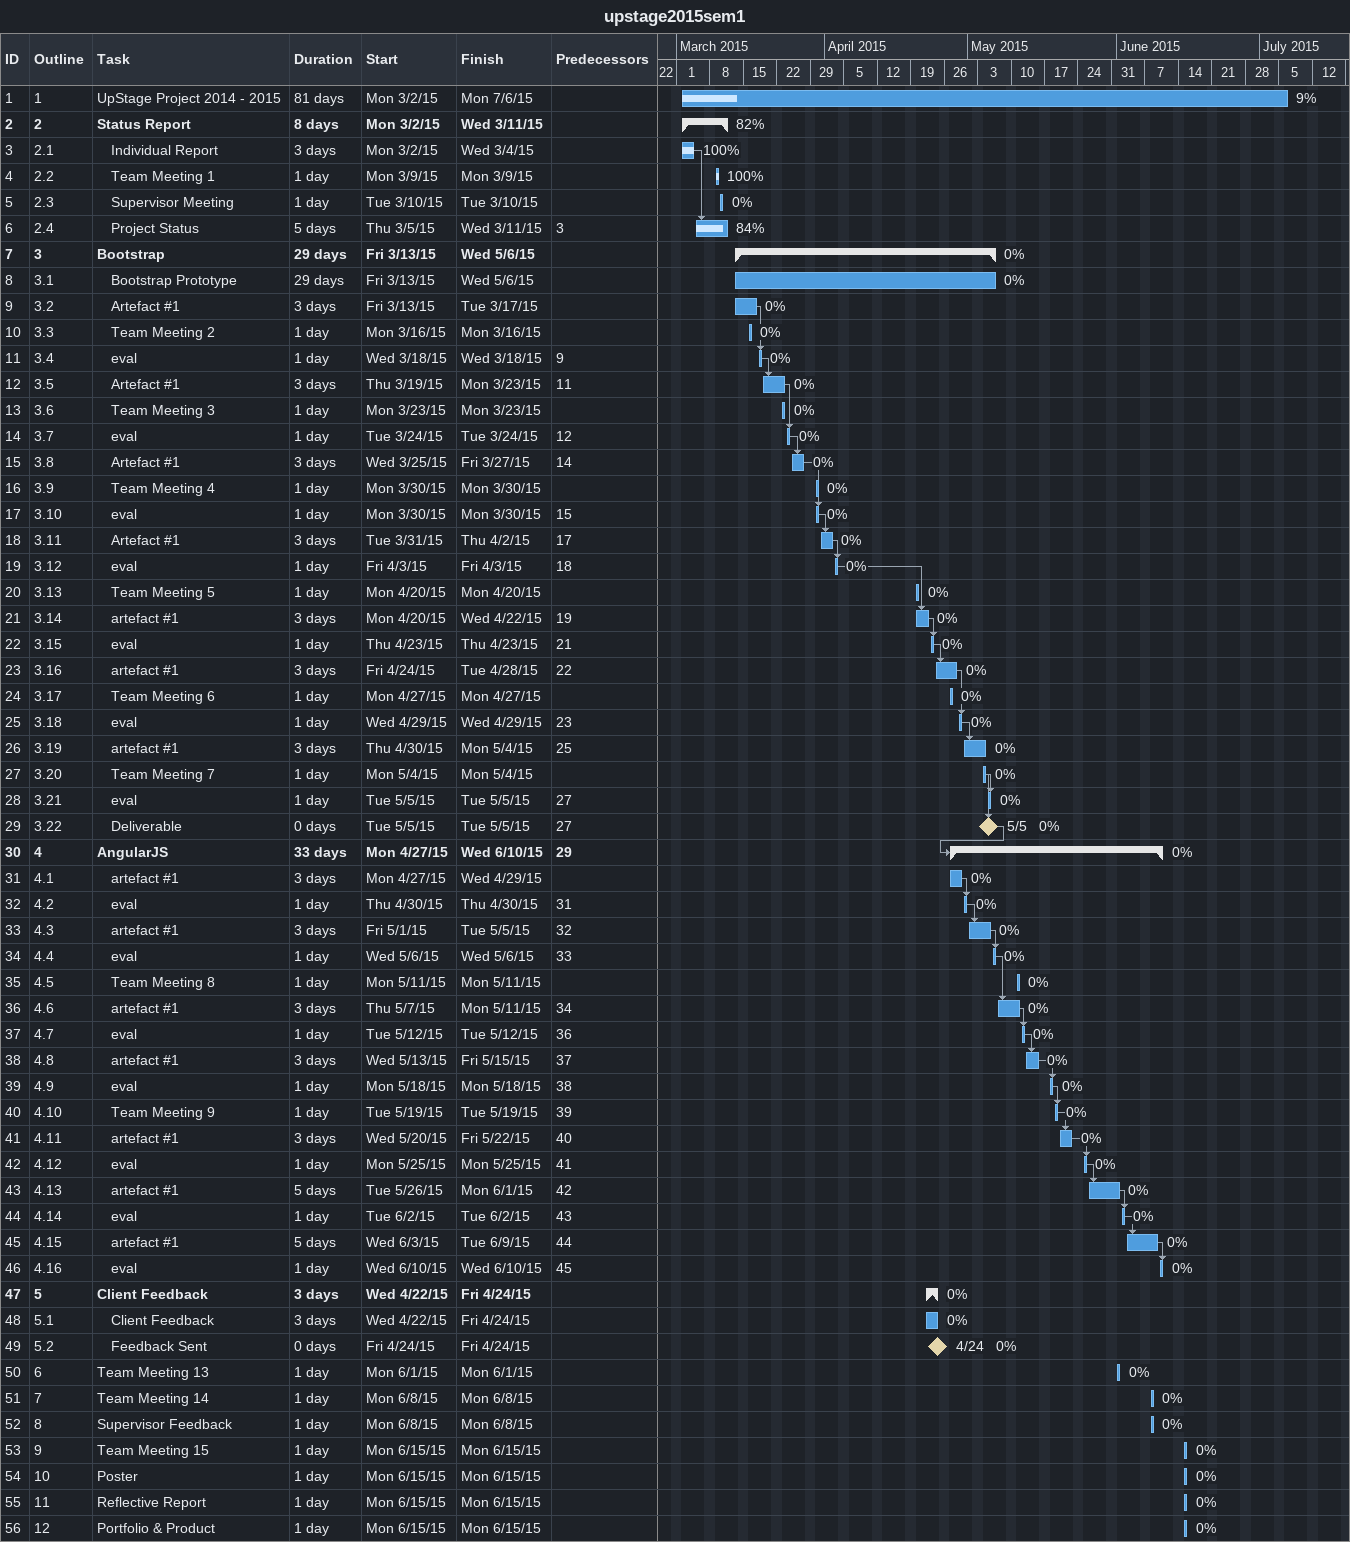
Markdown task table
upstage2015sem1

| ID | WBS | Task | Duration | Start | Finish | Predecessors | % complete |
|---|---|---|---|---|---|---|---|
| 1 | 1 | UpStage Project 2014 - 2015 | 81d | 2015-03-02 | 2015-07-06 |  | 9 |
| 2 | 2 | **Status Report** | 8d | 2015-03-02 | 2015-03-11 |  | 82 |
| 3 | 2.1 | Individual Report | 3d | 2015-03-02 | 2015-03-04 |  | 100 |
| 4 | 2.2 | Team Meeting 1 | 1d | 2015-03-09 | 2015-03-09 |  | 100 |
| 5 | 2.3 | Supervisor Meeting | 1d | 2015-03-10 | 2015-03-10 |  | 0 |
| 6 | 2.4 | Project Status | 5d | 2015-03-05 | 2015-03-11 | 3 | 84 |
| 7 | 3 | **Bootstrap** | 29d | 2015-03-13 | 2015-05-06 |  | 0 |
| 8 | 3.1 | Bootstrap Prototype | 29d | 2015-03-13 | 2015-05-06 |  | 0 |
| 9 | 3.2 | Artefact #1 | 3d | 2015-03-13 | 2015-03-17 |  | 0 |
| 10 | 3.3 | Team Meeting 2 | 1d | 2015-03-16 | 2015-03-16 |  | 0 |
| 11 | 3.4 | eval | 1d | 2015-03-18 | 2015-03-18 | 9 | 0 |
| 12 | 3.5 | Artefact #1 | 3d | 2015-03-19 | 2015-03-23 | 11 | 0 |
| 13 | 3.6 | Team Meeting 3 | 1d | 2015-03-23 | 2015-03-23 |  | 0 |
| 14 | 3.7 | eval | 1d | 2015-03-24 | 2015-03-24 | 12 | 0 |
| 15 | 3.8 | Artefact #1 | 3d | 2015-03-25 | 2015-03-27 | 14 | 0 |
| 16 | 3.9 | Team Meeting 4 | 1d | 2015-03-30 | 2015-03-30 |  | 0 |
| 17 | 3.10 | eval | 1d | 2015-03-30 | 2015-03-30 | 15 | 0 |
| 18 | 3.11 | Artefact #1 | 3d | 2015-03-31 | 2015-04-02 | 17 | 0 |
| 19 | 3.12 | eval | 1d | 2015-04-03 | 2015-04-03 | 18 | 0 |
| 20 | 3.13 | Team Meeting 5 | 1d | 2015-04-20 | 2015-04-20 |  | 0 |
| 21 | 3.14 | artefact #1 | 3d | 2015-04-20 | 2015-04-22 | 19 | 0 |
| 22 | 3.15 | eval | 1d | 2015-04-23 | 2015-04-23 | 21 | 0 |
| 23 | 3.16 | artefact #1 | 3d | 2015-04-24 | 2015-04-28 | 22 | 0 |
| 24 | 3.17 | Team Meeting 6 | 1d | 2015-04-27 | 2015-04-27 |  | 0 |
| 25 | 3.18 | eval | 1d | 2015-04-29 | 2015-04-29 | 23 | 0 |
| 26 | 3.19 | artefact #1 | 3d | 2015-04-30 | 2015-05-04 | 25 | 0 |
| 27 | 3.20 | Team Meeting 7 | 1d | 2015-05-04 | 2015-05-04 |  | 0 |
| 28 | 3.21 | eval | 1d | 2015-05-05 | 2015-05-05 | 27 | 0 |
| 29 | 3.22 | Deliverable | 0d | 2015-05-05 | 2015-05-05 | 27 | 0 |
| 30 | 4 | **AngularJS** | 33d | 2015-04-27 | 2015-06-10 | 29 | 0 |
| 31 | 4.1 | artefact #1 | 3d | 2015-04-27 | 2015-04-29 |  | 0 |
| 32 | 4.2 | eval | 1d | 2015-04-30 | 2015-04-30 | 31 | 0 |
| 33 | 4.3 | artefact #1 | 3d | 2015-05-01 | 2015-05-05 | 32 | 0 |
| 34 | 4.4 | eval | 1d | 2015-05-06 | 2015-05-06 | 33 | 0 |
| 35 | 4.5 | Team Meeting 8 | 1d | 2015-05-11 | 2015-05-11 |  | 0 |
| 36 | 4.6 | artefact #1 | 3d | 2015-05-07 | 2015-05-11 | 34 | 0 |
| 37 | 4.7 | eval | 1d | 2015-05-12 | 2015-05-12 | 36 | 0 |
| 38 | 4.8 | artefact #1 | 3d | 2015-05-13 | 2015-05-15 | 37 | 0 |
| 39 | 4.9 | eval | 1d | 2015-05-18 | 2015-05-18 | 38 | 0 |
| 40 | 4.10 | Team Meeting 9 | 1d | 2015-05-19 | 2015-05-19 | 39 | 0 |
| 41 | 4.11 | artefact #1 | 3d | 2015-05-20 | 2015-05-22 | 40 | 0 |
| 42 | 4.12 | eval | 1d | 2015-05-25 | 2015-05-25 | 41 | 0 |
| 43 | 4.13 | artefact #1 | 5d | 2015-05-26 | 2015-06-01 | 42 | 0 |
| 44 | 4.14 | eval | 1d | 2015-06-02 | 2015-06-02 | 43 | 0 |
| 45 | 4.15 | artefact #1 | 5d | 2015-06-03 | 2015-06-09 | 44 | 0 |
| 46 | 4.16 | eval | 1d | 2015-06-10 | 2015-06-10 | 45 | 0 |
| 47 | 5 | **Client Feedback** | 3d | 2015-04-22 | 2015-04-24 |  | 0 |
| 48 | 5.1 | Client Feedback | 3d | 2015-04-22 | 2015-04-24 |  | 0 |
| 49 | 5.2 | Feedback Sent | 0d | 2015-04-24 | 2015-04-24 |  | 0 |
| 50 | 6 | Team Meeting 13 | 1d | 2015-06-01 | 2015-06-01 |  | 0 |
| 51 | 7 | Team Meeting 14 | 1d | 2015-06-08 | 2015-06-08 |  | 0 |
| 52 | 8 | Supervisor Feedback | 1d | 2015-06-08 | 2015-06-08 |  | 0 |
| 53 | 9 | Team Meeting 15 | 1d | 2015-06-15 | 2015-06-15 |  | 0 |
| 54 | 10 | Poster | 1d | 2015-06-15 | 2015-06-15 |  | 0 |
| 55 | 11 | Reflective Report | 1d | 2015-06-15 | 2015-06-15 |  | 0 |
| 56 | 12 | Portfolio & Product | 1d | 2015-06-15 | 2015-06-15 |  | 0 |
